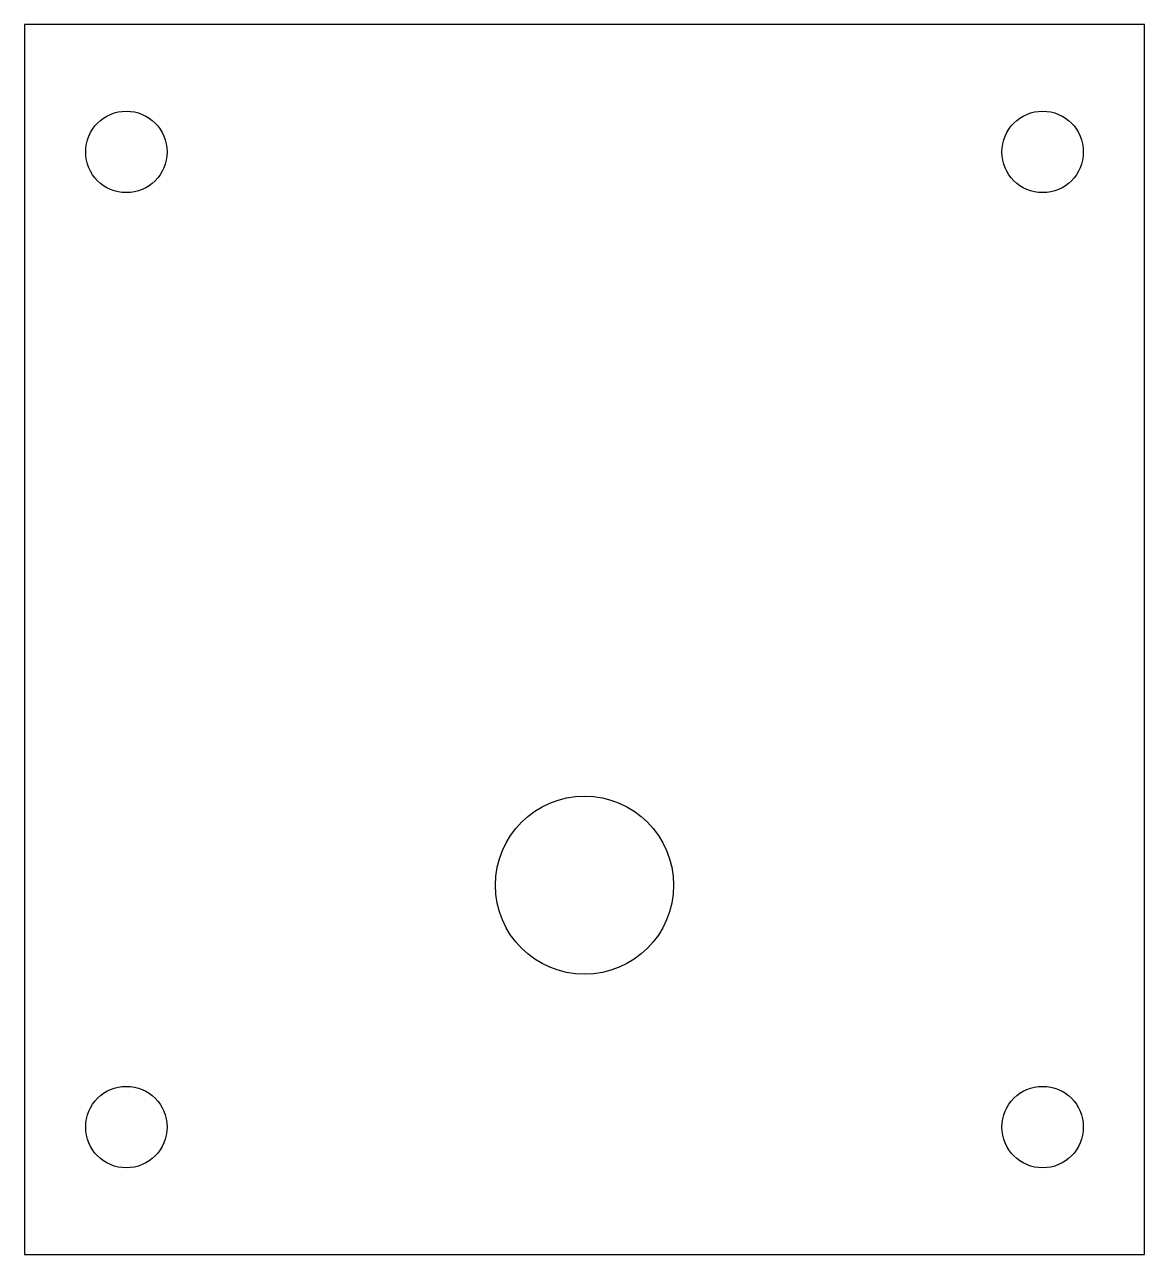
# Model space of a CAD drawing. Header units: millimetres. Extents: x -22 to 22, y -14.5 to 33.8.
import ezdxf

# ---------------------------------------------------------------- set-up
doc = ezdxf.new("R2010")
doc.units = ezdxf.units.MM
doc.layers.get('0').update_dxf_attribs({"linetype": 'CONTINUOUS'})

msp = doc.modelspace()

# ---------------------------------------------------------------- linework, layer by layer
for p, q in [((22, 33.8), (-22, 33.8)), ((-22, 33.8), (-22, -14.5)), ((22, -14.5), (22, 33.8)), ((-22, -14.5), (22, -14.5))]:
    msp.add_line(p, q)
for centre, radius in [((-18, 28.8), 1.6), ((18, 28.8), 1.6), ((0, 0), 3.5), ((-18, -9.5), 1.6), ((18, -9.5), 1.6)]:
    msp.add_circle(centre, radius)

doc.saveas('drawing.dxf')
